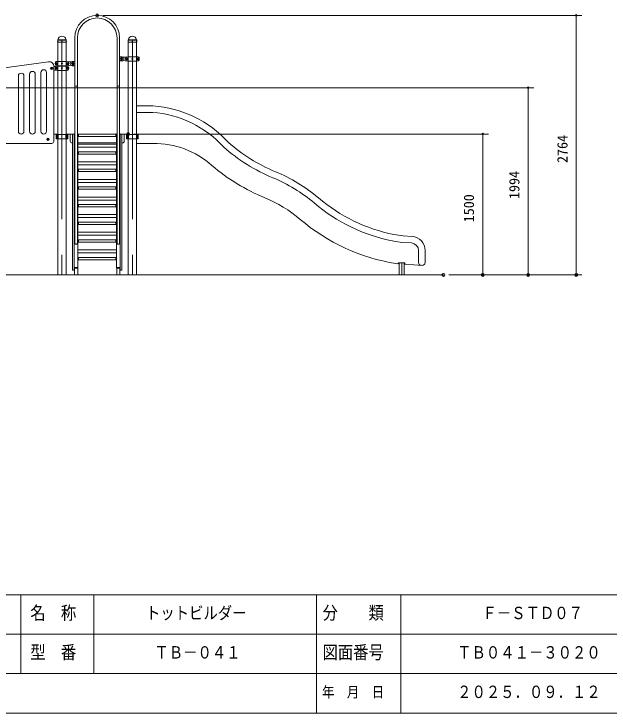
# Model space of a CAD drawing. Units: millimetres on the paper, scale 1:60. Extents: x 0 to 420, y -297 to 594.
# Drawn here: x 213.8 to 319.5, y 15 to 139 of the extents above; entities that cross this region are included whole.
import ezdxf
from ezdxf.enums import TextEntityAlignment as Align

# ---------------------------------------------------------------- set-up
doc = ezdxf.new("R2010")
doc.units = ezdxf.units.MM
doc.header["$PDMODE"] = 32
doc.header["$PDSIZE"] = 0.5
doc.linetypes.add('USER2', pattern=[19.05, 12.7, -6.35])
doc.linetypes.add('USER3', pattern=[50.8, 31.75, -6.35, 6.35, -6.35])
doc.layers.add('LY_3', color=7, linetype='Continuous', lineweight=9)
doc.styles.add('ＭＳ ゴシック', font='')
doc.styles.get('ＭＳ ゴシック').set_extended_font_data('MS Gothic')

# ---------------------------------------------------------------- blocks, each defined once
blk = doc.blocks.new('-001-_DOTSMALL')
at = {"color": 7, "linetype": 'Continuous', "lineweight": 9}
blk.add_circle((0, 0), 0.0625, dxfattribs=at)
blk.add_circle((0, 0), 0.0625, dxfattribs=at)

msp = doc.modelspace()

# ---------------------------------------------------------------- linework, layer by layer
at = {"layer": 'LY_3', "lineweight": 18}
for p, q in [((229.585, 138.795), (314.655, 138.795)), ((313.655, 138.795), (313.655, 92.735)), ((221.591, 134.41), (223.08, 134.41)), ((221.621, 134.469), (223.047, 134.469)), ((234.091, 134.41), (235.58, 134.41)), ((234.121, 134.469), (235.547, 134.469)), ((221.223, 130.081), (221.223, 130.389)), ((221.531, 130.389), (221.223, 130.389)), ((223.14, 130.389), (223.448, 130.389)), ((223.448, 130.081), (223.448, 130.389)), ((233.723, 130.914), (233.723, 131.222)), ((234.031, 131.222), (233.723, 131.222)), ((234.031, 130.914), (233.723, 130.914)), ((235.64, 131.222), (235.948, 131.222)), ((235.64, 130.914), (235.948, 130.914)), ((235.948, 130.914), (235.948, 131.222)), ((221.531, 130.081), (221.223, 130.081)), ((221.531, 129.556), (221.223, 129.556)), ((221.223, 129.248), (221.223, 129.556)), ((221.531, 129.248), (221.223, 129.248)), ((223.14, 130.081), (223.448, 130.081)), ((223.14, 129.556), (223.448, 129.556)), ((223.14, 129.248), (223.448, 129.248)), ((223.448, 129.248), (223.448, 129.556)), ((202.502, 125.962), (306.117, 125.962)), ((305.117, 125.962), (305.117, 92.735)), ((235.093, 117.735), (298.048, 117.735)), ((297.048, 117.735), (297.048, 92.735)), ((291.052, 92.735), (306.117, 92.735)), ((291.052, 92.735), (314.655, 92.735)), ((291.052, 92.735), (298.048, 92.735)), ((228, 36), (228, 22)), ((282.5, 36), (282.5, 15)), ((160, 29), (215, 29))]:
    msp.add_line(p, q, dxfattribs=at)
at = {"layer": 'LY_3'}
for p, q in [((221.561, 134.06), (221.568, 134.391)), ((221.569, 134.052), (221.561, 134.06)), ((221.569, 134.052), (223.101, 134.052)), ((221.588, 134.439), (221.607, 134.457)), ((221.593, 134.402), (221.593, 92.735)), ((223.082, 134.439), (223.064, 134.457)), ((223.078, 134.402), (223.078, 92.735)), ((223.109, 134.06), (223.101, 134.052)), ((223.109, 134.06), (223.103, 134.391)), ((224.609, 126.068), (224.609, 134.818)), ((225.062, 126.068), (225.062, 134.819)), ((232.109, 126.068), (232.109, 134.819)), ((232.562, 126.068), (232.562, 134.818)), ((234.061, 134.06), (234.068, 134.391)), ((234.069, 134.052), (234.061, 134.06)), ((234.069, 134.052), (235.601, 134.052)), ((234.088, 134.439), (234.107, 134.457)), ((234.093, 134.402), (234.093, 92.735)), ((235.582, 134.439), (235.564, 134.457)), ((235.578, 134.402), (235.578, 92.735)), ((235.609, 134.06), (235.601, 134.052)), ((235.609, 134.06), (235.603, 134.391)), ((211.726, 129.458), (219.931, 130.578)), ((221.569, 130.61), (221.305, 130.587)), ((221.569, 130.61), (223.102, 130.61)), ((223.102, 130.61), (223.627, 130.564)), ((224.169, 130.602), (224.609, 130.602)), ((233.002, 131.435), (232.562, 131.435)), ((233.002, 130.702), (232.562, 130.702)), ((234.069, 131.443), (233.544, 131.397)), ((234.069, 130.693), (233.544, 130.739)), ((235.602, 131.443), (234.068, 131.443)), ((235.602, 130.693), (234.068, 130.693)), ((235.602, 131.443), (235.865, 131.42)), ((235.602, 130.693), (235.865, 130.716)), ((220.502, 129.479), (220.435, 129.44)), ((220.435, 129.44), (220.435, 129.363)), ((220.502, 129.325), (220.435, 129.363)), ((220.569, 129.44), (220.502, 129.479)), ((220.569, 129.363), (220.502, 129.325)), ((220.569, 129.44), (220.569, 129.363)), ((220.877, 116.402), (220.877, 129.752)), ((221.044, 129.731), (220.877, 129.719)), ((221.044, 129.073), (220.877, 129.085)), ((221.569, 129.777), (221.044, 129.731)), ((221.569, 129.027), (221.044, 129.073)), ((221.569, 129.86), (221.305, 129.883)), ((223.102, 129.777), (221.568, 129.777)), ((223.102, 129.027), (221.568, 129.027)), ((221.569, 129.86), (223.102, 129.86)), ((223.102, 129.86), (223.627, 129.906)), ((223.102, 129.777), (223.365, 129.754)), ((223.102, 129.027), (223.365, 129.05)), ((224.169, 129.868), (224.609, 129.868)), ((214.585, 128.05), (214.585, 118.235)), ((215.585, 118.235), (215.585, 128.05)), ((216.585, 128.356), (216.585, 118.235)), ((217.585, 118.235), (217.585, 128.356)), ((218.585, 128.662), (218.585, 118.235)), ((219.585, 118.235), (219.585, 128.662)), ((224.609, 98.377), (224.609, 126.068)), ((225.062, 98.377), (225.062, 126.068)), ((232.109, 98.377), (232.109, 126.068)), ((232.562, 98.377), (232.562, 126.068)), ((235.578, 122.735), (238.485, 122.735)), ((235.578, 121.568), (238.42, 121.568)), ((219.769, 116.857), (219.835, 116.895)), ((219.769, 116.857), (219.769, 116.78)), ((219.769, 116.78), (219.835, 116.741)), ((219.835, 116.895), (219.902, 116.857)), ((219.835, 116.741), (219.902, 116.78)), ((219.902, 116.857), (219.902, 116.78)), ((221.593, 117.735), (220.877, 117.735)), ((221.593, 117.697), (220.877, 117.697)), ((221.305, 117.635), (221.305, 116.885)), ((223.365, 117.635), (221.305, 117.635)), ((223.365, 116.885), (221.305, 116.885)), ((221.435, 117.635), (221.435, 116.885)), ((221.444, 117.635), (221.444, 116.885)), ((221.484, 117.635), (221.484, 116.885)), ((221.64, 117.635), (221.64, 116.885)), ((223.031, 117.635), (223.031, 116.885)), ((223.078, 117.735), (223.794, 117.735)), ((223.078, 117.697), (223.794, 117.697)), ((223.187, 117.635), (223.187, 116.885)), ((223.227, 117.635), (223.227, 116.885)), ((223.236, 117.635), (223.236, 116.885)), ((223.365, 117.635), (223.365, 116.885)), ((223.794, 117.685), (223.794, 116.485)), ((224.502, 117.735), (223.844, 117.735)), ((224.185, 93.652), (224.185, 117.652)), ((224.502, 117.788), (224.609, 117.788)), ((224.502, 93.652), (224.502, 117.788)), ((225.062, 117.788), (225.169, 117.788)), ((225.169, 93.968), (225.169, 117.788)), ((228.585, 117.735), (225.169, 117.735)), ((225.252, 117.318), (225.252, 117.735)), ((228.585, 117.318), (225.252, 117.318)), ((228.585, 117.735), (232.002, 117.735)), ((228.585, 117.318), (231.919, 117.318)), ((231.919, 117.318), (231.919, 117.735)), ((232.109, 117.788), (232.002, 117.788)), ((232.002, 93.968), (232.002, 117.788)), ((232.669, 117.788), (232.562, 117.788)), ((232.669, 93.652), (232.669, 117.788)), ((232.669, 117.735), (233.327, 117.735)), ((232.985, 93.652), (232.985, 117.652)), ((234.093, 117.735), (233.377, 117.735)), ((234.093, 117.697), (233.377, 117.697)), ((233.377, 117.685), (233.377, 116.485)), ((233.805, 117.635), (233.805, 116.885)), ((233.805, 117.635), (235.865, 117.635)), ((233.805, 116.885), (235.865, 116.885)), ((233.935, 117.635), (233.935, 116.885)), ((233.984, 117.635), (233.984, 116.885)), ((234.14, 117.635), (234.14, 116.885)), ((235.727, 117.635), (235.727, 116.885)), ((235.865, 117.635), (235.865, 116.885)), ((220.544, 116.068), (211.627, 116.068)), ((224.185, 116.152), (224.127, 116.152)), ((228.585, 116.152), (225.169, 116.152)), ((225.169, 115.934), (232.002, 115.934)), ((225.169, 115.403), (232.002, 115.403)), ((228.585, 116.152), (232.002, 116.152)), ((232.985, 116.152), (233.044, 116.152)), ((235.578, 116.068), (238.485, 116.068)), ((228.585, 114.61), (225.252, 114.61)), ((225.252, 114.193), (225.252, 114.61)), ((228.585, 114.193), (225.252, 114.193)), ((228.585, 114.61), (231.919, 114.61)), ((228.585, 114.193), (231.919, 114.193)), ((231.919, 114.193), (231.919, 114.61)), ((225.169, 112.809), (232.002, 112.809)), ((225.169, 112.278), (232.002, 112.278)), ((228.585, 111.485), (225.252, 111.485)), ((225.252, 111.068), (225.252, 111.485)), ((228.585, 111.068), (225.252, 111.068)), ((228.585, 111.485), (231.919, 111.485)), ((228.585, 111.068), (231.919, 111.068)), ((231.919, 111.068), (231.919, 111.485)), ((225.169, 109.684), (232.002, 109.684)), ((225.169, 109.153), (232.002, 109.153)), ((228.585, 108.36), (225.252, 108.36)), ((225.252, 107.943), (225.252, 108.36)), ((228.585, 107.943), (225.252, 107.943)), ((228.585, 108.36), (231.919, 108.36)), ((228.585, 107.943), (231.919, 107.943)), ((231.919, 107.943), (231.919, 108.36)), ((225.169, 106.559), (232.002, 106.559)), ((225.169, 106.028), (232.002, 106.028)), ((228.585, 105.235), (225.252, 105.235)), ((225.252, 104.818), (225.252, 105.235)), ((228.585, 104.818), (225.252, 104.818)), ((228.585, 105.235), (231.919, 105.235)), ((228.585, 104.818), (231.919, 104.818)), ((231.919, 104.818), (231.919, 105.235)), ((225.169, 103.434), (232.002, 103.434)), ((225.169, 102.903), (232.002, 102.903)), ((228.585, 102.11), (225.252, 102.11)), ((225.252, 101.693), (225.252, 102.11)), ((228.585, 102.11), (231.919, 102.11)), ((231.919, 101.693), (231.919, 102.11)), ((228.585, 101.693), (225.252, 101.693)), ((228.585, 101.693), (231.919, 101.693)), ((225.169, 100.309), (232.002, 100.309)), ((225.169, 99.778), (232.002, 99.778)), ((282.936, 99.683), (284.493, 99.574)), ((224.611, 98.353), (224.609, 98.377)), ((224.616, 98.33), (224.611, 98.353)), ((224.626, 98.307), (224.616, 98.33)), ((224.639, 98.286), (224.626, 98.307)), ((224.655, 98.266), (224.639, 98.286)), ((224.675, 98.248), (224.655, 98.266)), ((224.697, 98.232), (224.675, 98.248)), ((224.722, 98.219), (224.697, 98.232)), ((224.748, 98.208), (224.722, 98.219)), ((224.777, 98.2), (224.748, 98.208)), ((224.806, 98.196), (224.777, 98.2)), ((224.835, 98.194), (224.806, 98.196)), ((224.865, 98.196), (224.835, 98.194)), ((224.894, 98.2), (224.865, 98.196)), ((224.922, 98.208), (224.894, 98.2)), ((224.949, 98.219), (224.922, 98.208)), ((224.973, 98.232), (224.949, 98.219)), ((224.996, 98.248), (224.973, 98.232)), ((225.015, 98.266), (224.996, 98.248)), ((225.032, 98.286), (225.015, 98.266)), ((225.045, 98.307), (225.032, 98.286)), ((225.054, 98.33), (225.045, 98.307)), ((225.06, 98.353), (225.054, 98.33)), ((225.062, 98.377), (225.06, 98.353)), ((228.585, 98.985), (225.252, 98.985)), ((225.252, 98.568), (225.252, 98.985)), ((228.585, 98.568), (225.252, 98.568)), ((228.585, 98.985), (231.919, 98.985)), ((228.585, 98.568), (231.919, 98.568)), ((231.919, 98.568), (231.919, 98.985)), ((232.109, 98.377), (232.111, 98.353)), ((232.111, 98.353), (232.116, 98.33)), ((232.116, 98.33), (232.126, 98.307)), ((232.126, 98.307), (232.139, 98.286)), ((232.139, 98.286), (232.155, 98.266)), ((232.155, 98.266), (232.175, 98.248)), ((232.175, 98.248), (232.197, 98.232)), ((232.197, 98.232), (232.222, 98.219)), ((232.222, 98.219), (232.248, 98.208)), ((232.248, 98.208), (232.277, 98.2)), ((232.277, 98.2), (232.306, 98.196)), ((232.306, 98.196), (232.335, 98.194)), ((232.335, 98.194), (232.365, 98.196)), ((232.365, 98.196), (232.394, 98.2)), ((232.394, 98.2), (232.422, 98.208)), ((232.422, 98.208), (232.449, 98.219)), ((232.449, 98.219), (232.473, 98.232)), ((232.473, 98.232), (232.496, 98.248)), ((232.496, 98.248), (232.515, 98.266)), ((232.515, 98.266), (232.532, 98.286)), ((232.532, 98.286), (232.545, 98.307)), ((232.545, 98.307), (232.554, 98.33)), ((232.554, 98.33), (232.56, 98.353)), ((232.56, 98.353), (232.562, 98.377)), ((282.855, 98.519), (284.412, 98.41)), ((225.169, 97.184), (232.002, 97.184)), ((285.652, 97.08), (285.652, 94.947)), ((286.819, 97.08), (286.819, 94.935)), ((225.169, 96.653), (232.002, 96.653)), ((228.585, 95.86), (225.252, 95.86)), ((225.252, 95.443), (225.252, 95.86)), ((228.585, 95.86), (231.919, 95.86)), ((231.919, 95.443), (231.919, 95.86)), ((228.585, 95.443), (225.252, 95.443)), ((228.585, 95.443), (231.919, 95.443)), ((281.639, 94.761), (281.979, 94.737)), ((282.069, 94.82), (282.069, 94.82)), ((282.152, 94.903), (283.152, 94.903)), ((282.235, 94.903), (282.235, 92.735)), ((283.069, 94.903), (283.069, 92.735)), ((283.235, 94.82), (283.235, 94.727)), ((283.313, 94.644), (286.284, 94.436)), ((224.269, 93.568), (224.419, 93.568)), ((224.502, 94.068), (225.169, 94.068)), ((224.502, 93.968), (225.169, 93.968)), ((224.552, 92.735), (224.552, 93.968)), ((225.119, 92.735), (225.119, 93.968)), ((232.669, 94.068), (232.002, 94.068)), ((232.669, 93.968), (232.002, 93.968)), ((232.052, 92.735), (232.052, 93.968)), ((232.619, 92.735), (232.619, 93.968)), ((232.902, 93.568), (232.752, 93.568)), ((32.869, 92.735), (290.052, 92.735)), ((17.5, 36), (402.5, 36)), ((215, 36), (215, 22)), ((267.5, 36), (267.5, 15)), ((215, 29), (332.5, 29)), ((160, 22), (402.5, 22)), ((17.5, 15), (402.5, 15))]:
    msp.add_line(p, q, dxfattribs=at)
at = {"layer": 'LY_3', "linetype": 'USER3', "lineweight": 18}
for p, q in [((222.335, 134.402), (222.335, 92.735)), ((234.835, 134.402), (234.835, 92.735)), ((282.652, 94.903), (282.652, 92.735))]:
    msp.add_line(p, q, dxfattribs=at)
at = {"layer": 'LY_3', "linetype": 'USER2', "lineweight": 18}
for p, q in [((221.585, 130.593), (221.585, 129.877)), ((223.085, 130.593), (223.085, 129.877)), ((223.627, 130.564), (224.152, 130.525)), ((233.544, 131.397), (233.018, 131.359)), ((233.544, 130.739), (233.018, 130.778)), ((234.085, 131.427), (234.085, 130.71)), ((235.585, 131.427), (235.585, 130.71)), ((223.627, 129.906), (224.152, 129.945))]:
    msp.add_line(p, q, dxfattribs=at)
at = {"layer": 'LY_3'}
for centre, radius in [((222.335, 134.185), 0.05), ((234.835, 134.185), 0.05), ((220.502, 129.402), 0.175), ((219.835, 116.818), 0.175)]:
    msp.add_circle(centre, radius, dxfattribs=at)
at = {"layer": 'LY_3', "lineweight": 18}
for centre, radius in [((221.377, 130.235), 0.154), ((221.377, 130.235), 0.0833), ((222.335, 130.235), 0.0833), ((223.294, 130.235), 0.154), ((223.294, 130.235), 0.0833), ((233.877, 131.068), 0.154), ((233.877, 131.068), 0.0833), ((234.835, 131.068), 0.0833), ((235.794, 131.068), 0.154), ((235.794, 131.068), 0.0833), ((220.502, 129.402), 0.2), ((220.502, 129.402), 0.0917), ((221.377, 129.402), 0.154), ((221.377, 129.402), 0.0833), ((222.335, 129.402), 0.0833), ((223.294, 129.402), 0.154), ((223.294, 129.402), 0.0833), ((219.835, 116.818), 0.2), ((219.835, 116.818), 0.0917)]:
    msp.add_circle(centre, radius, dxfattribs=at)
at = {"layer": 'LY_3', "linetype": 'USER2', "lineweight": 18}
for centre, radius in [((224.169, 130.235), 0.125), ((233.002, 131.068), 0.125), ((220.502, 129.402), 0.104), ((219.835, 116.818), 0.104)]:
    msp.add_circle(centre, radius, dxfattribs=at)
at = {"layer": 'LY_3'}
for centre, radius, start, end in [((228.585, 134.818), 3.977, 0, 180), ((228.585, 134.818), 3.523, 0, 180), ((221.638, 134.389), 0.07, 135, 178.99605), ((221.574, 134.49), 0.0467, 315, 353.3676), ((222.335, 134.402), 0.72, 90, 173.3676), ((222.335, 134.402), 0.72, 6.6324, 90), ((223.097, 134.49), 0.0467, 186.6324, 225), ((223.033, 134.389), 0.07, 1.00395, 45), ((234.138, 134.389), 0.07, 135, 178.99605), ((234.074, 134.49), 0.0467, 315, 353.3676), ((234.835, 134.402), 0.72, 90, 173.3676), ((234.835, 134.402), 0.72, 6.6324, 90), ((235.597, 134.49), 0.0467, 186.6324, 225), ((235.533, 134.389), 0.07, 1.00395, 45), ((220.044, 129.752), 0.833, 0, 97.46846), ((221.96, 130.235), 0.833, 163.80375, 196.19625), ((221.32, 130.421), 0.167, 95, 163.80375), ((223.35, 130.421), 0.167, 16.19625, 85), ((222.71, 130.235), 0.833, 343.80375, 16.19625), ((224.169, 130.235), 0.367, 90, 270), ((233.002, 131.068), 0.367, 270, 90), ((234.46, 131.068), 0.833, 163.80375, 196.19625), ((233.82, 131.254), 0.167, 95, 163.80375), ((233.82, 130.882), 0.167, 196.19625, 265), ((235.85, 131.254), 0.167, 16.19625, 85), ((235.85, 130.882), 0.167, 275, 343.80375), ((235.21, 131.068), 0.833, 343.80375, 16.19625), ((219.085, 128.662), 0.5, 0, 180), ((221.96, 129.402), 0.833, 163.80375, 196.19625), ((221.32, 130.049), 0.167, 196.19625, 265), ((221.32, 129.588), 0.167, 95, 163.80375), ((221.32, 129.216), 0.167, 196.19625, 265), ((223.35, 130.049), 0.167, 275, 343.80375), ((223.35, 129.588), 0.167, 16.19625, 85), ((223.35, 129.216), 0.167, 275, 343.80375), ((222.71, 129.402), 0.833, 343.80375, 16.19625), ((215.085, 128.05), 0.5, 0, 180), ((217.085, 128.356), 0.5, 0, 180), ((224.835, 126.068), 0.227, 0, 180), ((232.335, 126.068), 0.227, 0, 180), ((238.391, 121.068), 0.5, 83.42334, 90), ((237.098, 102.783), 18.833, 42.15934, 86.02278), ((237.098, 102.783), 20, 42.34811, 86.02278), ((215.085, 118.235), 0.5, 180, 0), ((217.085, 118.235), 0.5, 180, 0), ((219.085, 118.235), 0.5, 180, 0), ((223.844, 117.685), 0.05, 90, 180), ((224.269, 117.652), 0.0833, 90, 180), ((224.419, 117.652), 0.0833, 0, 90), ((232.752, 117.652), 0.0833, 90, 180), ((232.902, 117.652), 0.0833, 0, 90), ((233.327, 117.685), 0.05, 0, 90), ((220.544, 116.402), 0.333, 270, 0), ((224.127, 116.485), 0.333, 180, 270), ((233.044, 116.485), 0.333, 270, 0), ((238.773, 100.821), 15.25, 48.03465, 91.08034), ((271.557, 138.568), 30.917, 228.46958, 247.62885), ((271.557, 138.568), 29.75, 228.59038, 247.62885), ((271.557, 138.568), 34.75, 229.45953, 247.62885), ((249.355, 84.625), 28.583, 49.63904, 67.62885), ((249.355, 84.625), 27.417, 49.63904, 67.62885), ((249.355, 84.625), 23.583, 49.63904, 67.62885), ((287.132, 129.074), 30.917, 229.63904, 258.64013), ((287.132, 129.074), 29.75, 229.63904, 258.64013), ((287.132, 129.074), 34.75, 229.63904, 260.90479), ((284.319, 97.08), 2.5, 0, 86), ((283.849, 112.734), 14.25, 258.64013, 266), ((284.319, 97.08), 1.333, 0, 86), ((281.985, 94.82), 0.0833, 266, 0), ((282.152, 94.82), 0.0833, 90, 180), ((283.152, 94.82), 0.0833, 0, 90), ((283.319, 94.727), 0.0833, 180, 266), ((286.152, 94.947), 0.5, 180, 266), ((286.319, 94.935), 0.5, 266, 0), ((224.269, 93.652), 0.0833, 180, 270), ((224.419, 93.652), 0.0833, 270, 0), ((232.752, 93.652), 0.0833, 180, 270), ((232.902, 93.652), 0.0833, 270, 0)]:
    msp.add_arc(centre, radius, start, end, dxfattribs=at)
at = {"layer": 'LY_3', "lineweight": 18}
for centre, radius, start, end in [((219.397, 130.235), 2.139, 355.87048, 4.12952), ((225.273, 130.235), 2.139, 175.87048, 184.12952), ((231.897, 131.068), 2.139, 355.87048, 4.12952), ((237.773, 131.068), 2.139, 175.87048, 184.12952), ((219.397, 129.402), 2.139, 355.87048, 4.12952), ((225.273, 129.402), 2.139, 175.87048, 184.12952), ((283.849, 112.734), 13.083, 258.64013, 266)]:
    msp.add_arc(centre, radius, start, end, dxfattribs=at)
at = {"layer": 'LY_3', "linetype": 'USER2', "lineweight": 18}
for centre, radius, start, end in [((223.102, 130.593), 0.0167, 88.01112, 180), ((224.127, 130.235), 0.291, 275, 85), ((233.043, 131.068), 0.291, 95, 265), ((234.069, 131.427), 0.0167, 0, 91.98888), ((234.069, 130.71), 0.0167, 270, 0), ((223.102, 129.877), 0.0167, 180, 270)]:
    msp.add_arc(centre, radius, start, end, dxfattribs=at)
at = {"layer": 'LY_3'}
for p in [(228.585, 138.795), (234.093, 117.735), (290.052, 92.735), (290.052, 92.735), (290.052, 92.735), (297.048, 92.735), (305.117, 92.735), (313.655, 92.735)]:
    msp.add_point(p, dxfattribs=at)

# ---------------------------------------------------------------- block references
at = {"layer": 'LY_3', "xscale": 2.32, "yscale": 2.32}
for p, rotation in [((313.655, 138.795), 90), ((305.117, 125.962), 90), ((297.048, 117.735), 90), ((297.048, 92.735), 270), ((305.117, 92.735), 270), ((313.655, 92.735), 270)]:
    msp.add_blockref('-001-_DOTSMALL', p, dxfattribs=dict(at, rotation=rotation))

# ---------------------------------------------------------------- texts
at = {"layer": 'LY_3', "style": 'ＭＳ ゴシック'}
for s, p in [('2764', (312.655, 112.598)), ('1994', (304.117, 106.204)), ('1500', (296.048, 102.077))]:
    msp.add_text(s, height=1.833, rotation=90, dxfattribs=at).set_placement(p, align=Align.BOTTOM_LEFT)
at = {"layer": 'LY_3', "style": 'ＭＳ ゴシック', "width": 0.85}
for s, height, p in [('名\u3000称', 2.346, (216.7, 30.9)), ('トットビルダー', 2.199, (237.25, 31)), ('分\u3000\u3000類', 2.346, (268.6, 30.9)), ('Ｆ－ＳＴＤ０７', 2.199, (297, 31)), ('型\u3000番', 2.346, (216.7, 23.9)), ('ＴＢ－０４１', 2.199, (238.75, 24)), ('図面番号', 2.346, (268.6, 23.9)), ('ＴＢ０４１－３０２０', 2.199, (292.5, 24)), ('年\u3000月\u3000日', 1.906, (268.5, 17.2)), ('２０２５．０９．１２', 2.199, (292.5, 17))]:
    msp.add_text(s, height=height, dxfattribs=at).set_placement(p, align=Align.BOTTOM_LEFT)

doc.saveas('drawing.dxf')
